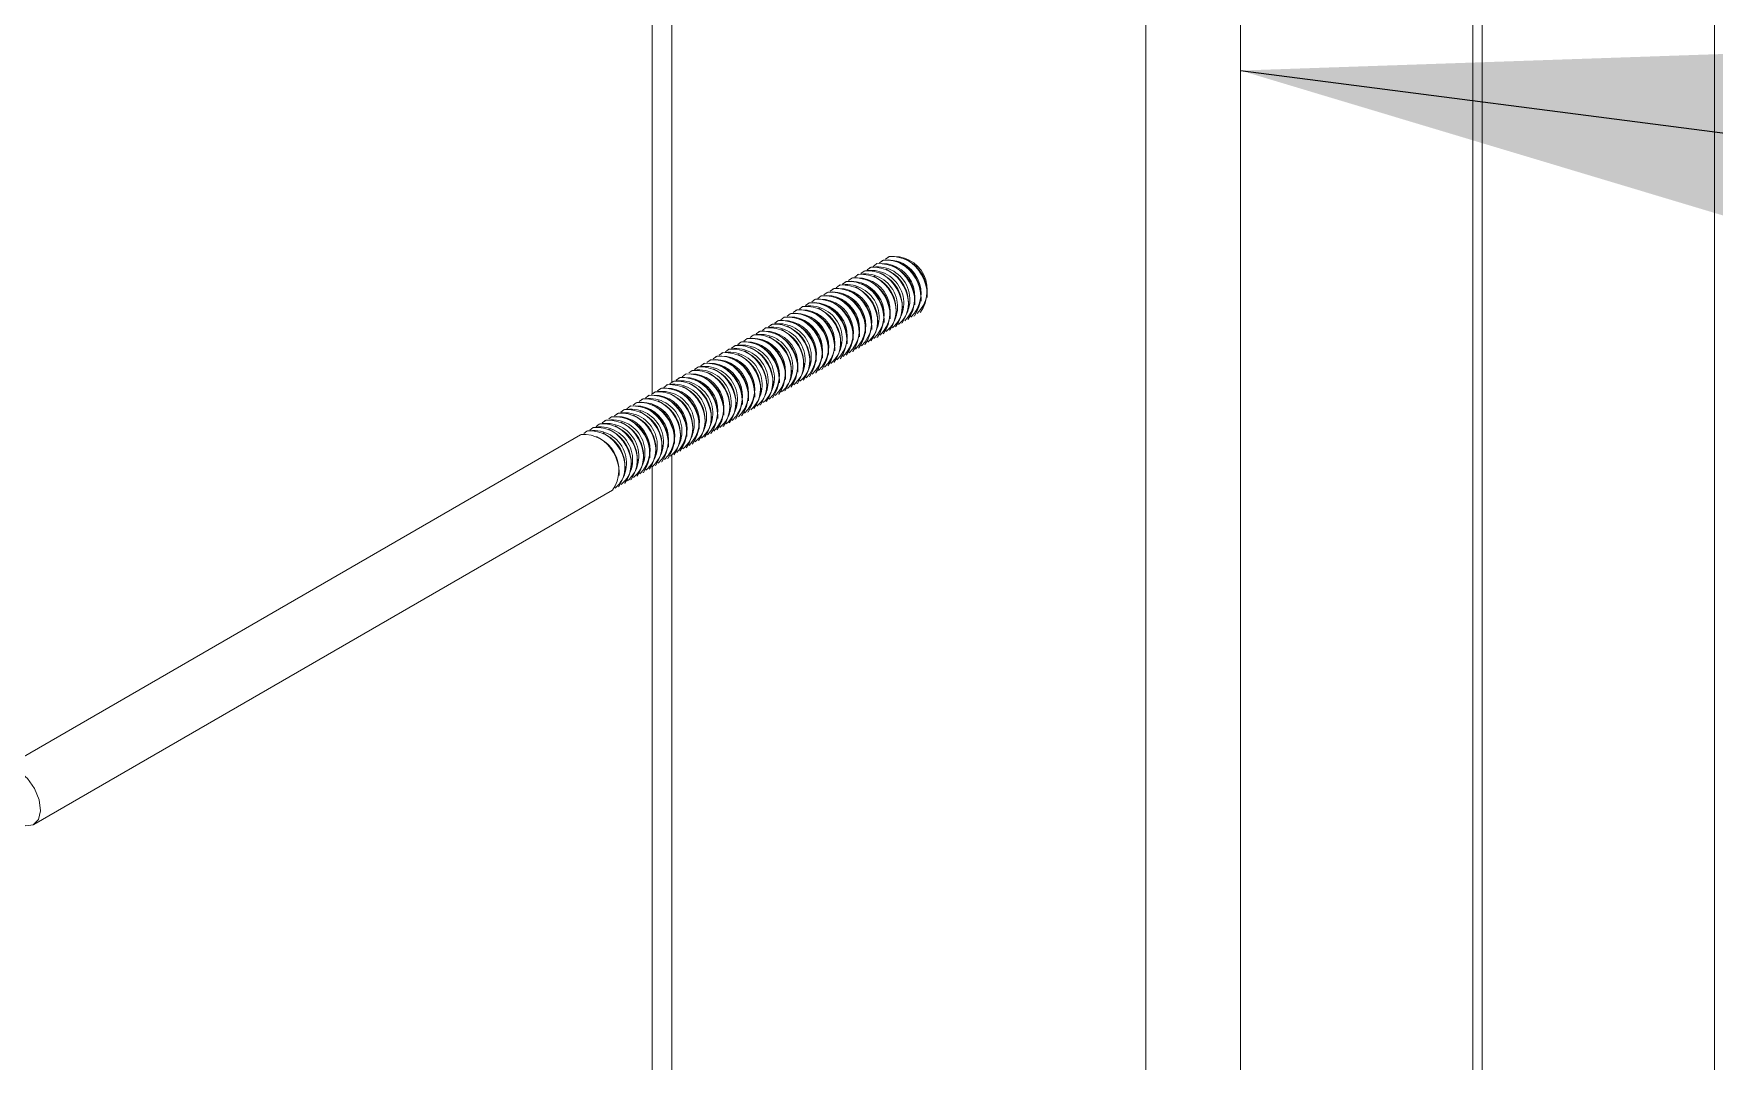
# Model space of a CAD drawing. Header units: inches. Extents: x 0.03 to 2.74, y 0.01 to 1.91.
# Drawn here: x 0.41909 to 0.45074, y 1.18685 to 1.20618 of the extents above; entities that cross this region are included whole.
import ezdxf

# ---------------------------------------------------------------- set-up
doc = ezdxf.new("R2010")
doc.units = ezdxf.units.IN
doc.header["$MEASUREMENT"] = 0
doc.layers.add('SLD-0_0', color=7, linetype='Continuous')
doc.dimstyles.new('SLDDIMSTYLE1', dxfattribs={"dimtxt": 0.18, "dimasz": 0.01083333333333333, "dimexe": 0, "dimexo": 0.0625, "dimgap": 0, "dimtad": 0, "dimtih": 1, "dimtoh": 1, "dimdec": 0, "dimrnd": 1e-09, "dimzin": 0, "dimdsep": 46, "dimtxsty": 'Standard', "dimsah": 1, "dimcen": 0.09, "dimadec": 0, "dimazin": 0, "dimtfac": 0.01083333333333333, "dimtdec": 0, "dimtofl": 0, "dimtmove": 0, "dimatfit": 3, "dimfxl": 1, "dimfrac": 2, "dimtolj": 1, "dimtzin": 0, "dimarcsym": 0})

msp = doc.modelspace()

# ---------------------------------------------------------------- linework, layer by layer
at = {"color": 7, "linetype": 'Continuous', "lineweight": 15}
for p, q in [((0.4507402994412916, 1.064080413434245), (0.4507402994412916, 1.278684088352935)), ((0.4461897182480105, 1.061453418828516), (0.4461897182480104, 1.276057093747207)), ((0.4463681724124529, 1.061556438224819), (0.4463681724124529, 1.27616011314351)), ((0.4400330495747479, 1.05892944361909), (0.4400330495747478, 1.273533118537781)), ((0.4418175912191718, 1.05892944361909), (0.4418175912191718, 1.273533118537781)), ((0.4307407506767582, 1.213738182749522), (0.4307407506767582, 1.199407450248394)), ((0.4351961493452982, 1.201984418918089), (0.4351351649667243, 1.201938675665078)), ((0.4351928036256693, 1.201983043516794), (0.4351838809174473, 1.201977892546979)), ((0.4352050720535202, 1.201989569887904), (0.4351928036256693, 1.201983043516794)), ((0.4346161733108605, 1.201649605880104), (0.4345551751572952, 1.201603847644485)), ((0.4346128275912315, 1.201648230478809), (0.4346039048830095, 1.201643079508994)), ((0.4346250960190824, 1.201654756849919), (0.4346128275912315, 1.201648230478809)), ((0.4347321685177479, 1.201716568487701), (0.434671170364214, 1.201670810252116)), ((0.434728822798119, 1.201715193086406), (0.434719900089897, 1.201710042116591)), ((0.4347410912259699, 1.201721719457516), (0.434728822798119, 1.201715193086406)), ((0.4348481637246356, 1.201783531095298), (0.434787179321437, 1.201737787815506)), ((0.4348448180050067, 1.201782155694003), (0.4348358952967846, 1.201777004724188)), ((0.4348570864328576, 1.201788682065113), (0.4348448180050067, 1.201782155694003)), ((0.4349641589315231, 1.201850493702895), (0.4349031745368006, 1.201804750432321)), ((0.4349608132118941, 1.2018491183016), (0.4349518905036722, 1.201843967331785)), ((0.434973081639745, 1.20185564467271), (0.4349608132118941, 1.2018491183016)), ((0.4350801541384105, 1.201917456310492), (0.4350191559848265, 1.201871698074853)), ((0.4350828757616039, 1.201654489933201), (0.4350293482134172, 1.201685400775157)), ((0.4350768084187818, 1.201916080909197), (0.4350678857105596, 1.201910929939382)), ((0.4350890768466327, 1.201922607280307), (0.4350768084187818, 1.201916080909197)), ((0.4351988709684914, 1.201721452540798), (0.4351453434203049, 1.201752363382754)), ((0.4353148661753788, 1.201788415148395), (0.4352613386271923, 1.201819325990351)), ((0.4354308613822665, 1.201855377755992), (0.43537733383408, 1.201886288597948)), ((0.4355468565891539, 1.201922340363589), (0.4354933290409674, 1.201953251205545)), ((0.4341521924833102, 1.201381755449716), (0.4340911669291966, 1.201335967403134)), ((0.4341488467636814, 1.201380380048421), (0.4341399240554593, 1.201375229078606)), ((0.4341611151915322, 1.201386906419531), (0.4341488467636814, 1.201380380048421)), ((0.4342681876901976, 1.201448718057313), (0.4342071895366686, 1.201402959821734)), ((0.4342648419705689, 1.201447342656018), (0.4342559192623467, 1.201442191686203)), ((0.4342771103984197, 1.201453869027128), (0.4342648419705689, 1.201447342656018)), ((0.4343841828970852, 1.20151568066491), (0.434323184743552, 1.201469922429326)), ((0.4343808371774564, 1.201514305263615), (0.4343719144692343, 1.2015091542938)), ((0.4343931056053073, 1.201520831634725), (0.4343808371774564, 1.201514305263615)), ((0.4345001781039727, 1.201582643272507), (0.4344391936765816, 1.201536899966404)), ((0.4345028997271662, 1.201319676895216), (0.4344493721789797, 1.201350587737172)), ((0.4344968323843439, 1.201581267871212), (0.4344879096761218, 1.201576116901397)), ((0.4345091008121949, 1.201587794242322), (0.4344968323843439, 1.201581267871212)), ((0.4346188949340538, 1.201386639502813), (0.4345653673858672, 1.201417550344769)), ((0.4347348901409412, 1.20145360211041), (0.4346813625927547, 1.201484512952366)), ((0.4348508853478289, 1.201520564718007), (0.4347973577996423, 1.201551475559963)), ((0.4349668805547163, 1.201587527325604), (0.4349133530065296, 1.20161843816756)), ((0.4335722164488723, 1.201046942411731), (0.4335112319563488, 1.201001199034792)), ((0.4335688707292435, 1.201045567010436), (0.4335599480210214, 1.201040416040621)), ((0.4335811391570944, 1.201052093381546), (0.4335688707292435, 1.201045567010436)), ((0.4336882116557598, 1.201113905019328), (0.4336272271713714, 1.201068161651236)), ((0.433684865936131, 1.201112529618033), (0.433675943227909, 1.201107378648218)), ((0.4336971343639819, 1.201119055989143), (0.433684865936131, 1.201112529618033)), ((0.4338042068626473, 1.201180867626925), (0.4337432087092253, 1.201135109391462)), ((0.4338008611430187, 1.20117949222563), (0.4337919384347965, 1.201174341255815)), ((0.4338131295708695, 1.20118601859674), (0.4338008611430187, 1.20117949222563)), ((0.4339202020695347, 1.201247830234522), (0.4338592176013578, 1.201202086884061)), ((0.4339229236927283, 1.200984863857231), (0.4338693961445418, 1.201015774699187)), ((0.4339168563499061, 1.201246454833227), (0.433907933641684, 1.201241303863412)), ((0.433929124777757, 1.201252981204337), (0.4339168563499061, 1.201246454833227)), ((0.4340361972764226, 1.201314792842119), (0.4339751991228425, 1.201269034606484)), ((0.434038918899616, 1.201051826464828), (0.4339853913514293, 1.201082737306784)), ((0.4340328515567937, 1.201313417440824), (0.4340239288485717, 1.201308266471009)), ((0.4340451199846446, 1.201319943811934), (0.4340328515567937, 1.201313417440824)), ((0.4341549141065035, 1.201118789072425), (0.4341013865583169, 1.201149699914381)), ((0.4342709093133912, 1.201185751680022), (0.4342173817652045, 1.201216662521978)), ((0.4343869045202786, 1.201252714287619), (0.4343333769720921, 1.201283625129574)), ((0.4355702183340358, 1.201016378699837), (0.4355702183340358, 1.201078190337619)), ((0.4356862135409232, 1.201083341307434), (0.4356862135409232, 1.201145152945216)), ((0.4358022087478108, 1.201150303915031), (0.4358022087478109, 1.201212115552813)), ((0.4359182039546983, 1.201217266522628), (0.4359182039546983, 1.20127907816041)), ((0.4329922404144345, 1.200712129373746), (0.4329312286414571, 1.200666356321999)), ((0.4329888946948056, 1.200710753972451), (0.4329799719865837, 1.200705603002636)), ((0.4330011631226566, 1.200717280343561), (0.4329888946948056, 1.200710753972451)), ((0.4331082356213221, 1.200779091981343), (0.4330472374676879, 1.200733333745649)), ((0.4331048899016933, 1.200777716580048), (0.4330959671934712, 1.200772565610233)), ((0.4331171583295443, 1.200784242951158), (0.4331048899016933, 1.200777716580048)), ((0.4332242308282096, 1.20084605458894), (0.4331632054043019, 1.200800266684044)), ((0.4332208851085809, 1.200844679187645), (0.4332119624003588, 1.20083952821783)), ((0.4332331535364318, 1.200851205558755), (0.4332208851085809, 1.200844679187645)), ((0.4333402260350971, 1.200913017196537), (0.4332792005948428, 1.200867229273853)), ((0.4333368803154684, 1.200911641795242), (0.4333279576072463, 1.200906490825427)), ((0.4333491487433193, 1.200918168166352), (0.4333368803154684, 1.200911641795242)), ((0.4334562212419847, 1.200979979804134), (0.4333952367415309, 1.20093423641857)), ((0.4334589428651781, 1.200717013426843), (0.4334054153169916, 1.200747924268799)), ((0.433452875522356, 1.200978604402839), (0.4334439528141338, 1.200973453433024)), ((0.4334651439502069, 1.200985130773949), (0.433452875522356, 1.200978604402839)), ((0.4335749380720657, 1.20078397603444), (0.433521410523879, 1.200814886876396)), ((0.4336909332789531, 1.200850938642037), (0.4336374057307667, 1.200881849483992)), ((0.4338069284858407, 1.200917901249634), (0.4337534009376541, 1.20094881209159)), ((0.4349902422995982, 1.200681565661852), (0.4349902422995982, 1.200743377299634)), ((0.4351062375064856, 1.200748528269449), (0.4351062375064856, 1.200810339907231)), ((0.4352222327133732, 1.200815490877046), (0.4352222327133732, 1.200877302514828)), ((0.4353382279202606, 1.200882453484643), (0.4353382279202607, 1.200944265122425)), ((0.435436807996686, 1.200736080610749), (0.4354457307049081, 1.200741231580565)), ((0.4354542231271482, 1.20094941609224), (0.4354542231271482, 1.201011227730022)), ((0.4355528032035736, 1.200803043218347), (0.4355617259117956, 1.200808194188162)), ((0.435668798410461, 1.200870005825943), (0.4356777211186832, 1.200875156795759)), ((0.4357847936173487, 1.20093696843354), (0.4357937163255707, 1.200942119403356)), ((0.4324211870882188, 1.200382467305576), (0.4324089186603679, 1.200375940934466)), ((0.4325282595868841, 1.200444278943358), (0.4324672886103739, 1.200398550264659)), ((0.4325249138672554, 1.200442903542063), (0.4325159911590334, 1.200437752572248)), ((0.4325371822951064, 1.200449429913173), (0.4325249138672554, 1.200442903542063)), ((0.4326442547937717, 1.200511241550955), (0.4325832430449972, 1.20046546852554)), ((0.4326409090741431, 1.20050986614966), (0.4326319863659209, 1.200504715179845)), ((0.4326531775019939, 1.20051639252077), (0.4326409090741431, 1.20050986614966)), ((0.4327602500006594, 1.200578204158552), (0.432699251847311, 1.200532445923169)), ((0.4327569042810305, 1.200576828757257), (0.4327479815728086, 1.200571677787442)), ((0.4327691727088814, 1.200583355128367), (0.4327569042810305, 1.200576828757257)), ((0.4328762452075469, 1.200645166766149), (0.4328152470539228, 1.200599408530466)), ((0.4328789668307404, 1.200382200388858), (0.4328254392825538, 1.200413111230814)), ((0.4328728994879184, 1.200643791364854), (0.4328639767796961, 1.200638640395039)), ((0.4328851679157691, 1.200650317735964), (0.4328728994879184, 1.200643791364854)), ((0.4329949620376278, 1.200449162996455), (0.4329414344894412, 1.20048007383841)), ((0.4331109572445155, 1.200516125604052), (0.4330574296963288, 1.200547036446007)), ((0.433226952451403, 1.200583088211649), (0.4331734249032165, 1.200613999053604)), ((0.4333429476582903, 1.200650050819246), (0.4332894201101038, 1.200680961661202)), ((0.4344102662651603, 1.200346752623867), (0.4344102662651603, 1.200408564261649)), ((0.4345262614720478, 1.200413715231464), (0.4345262614720479, 1.200475526869246)), ((0.4346422566789355, 1.200480677839061), (0.4346422566789355, 1.200542489476843)), ((0.434758251885823, 1.200547640446658), (0.434758251885823, 1.20060945208444)), ((0.4348568319622481, 1.200401267572765), (0.4348657546704703, 1.20040641854258)), ((0.4348742470927106, 1.200614603054255), (0.4348742470927106, 1.200676414692037)), ((0.4349728271691359, 1.200468230180362), (0.4349817498773578, 1.200473381150177)), ((0.4350888223760233, 1.200535192787959), (0.4350977450842455, 1.200540343757774)), ((0.435204817582911, 1.200602155395556), (0.4352137402911329, 1.200607306365371)), ((0.4353208127897984, 1.200669118003153), (0.4353297354980206, 1.200674268972968)), ((0.4319482835524465, 1.200109465905373), (0.4318872718522703, 1.200063692932832)), ((0.4319449378328176, 1.200108090504078), (0.4319360151245956, 1.200102939534263)), ((0.4319572062606685, 1.200114616875188), (0.4319449378328176, 1.200108090504078)), ((0.4320642787593339, 1.20017642851297), (0.4320033077179511, 1.200130699763731)), ((0.4320609330397052, 1.200175053111675), (0.4320520103314831, 1.20016990214186)), ((0.4320732014675561, 1.200181579482785), (0.4320609330397052, 1.200175053111675)), ((0.4321802739662214, 1.200243391120567), (0.4321192758127044, 1.200197632885001)), ((0.4321769282465927, 1.200242015719272), (0.4321680055383706, 1.200236864749457)), ((0.4321891966744437, 1.200248542090382), (0.4321769282465927, 1.200242015719272)), ((0.432296269173109, 1.200310353728164), (0.4322352574489421, 1.200264580729522)), ((0.4322989907963026, 1.200047387350873), (0.432245463248116, 1.200078298192829)), ((0.4322929234534802, 1.200308978326869), (0.4322840007452582, 1.200303827357054)), ((0.4323051918813312, 1.200315504697979), (0.4322929234534802, 1.200308978326869)), ((0.4324122643799966, 1.200377316335761), (0.4323512390696082, 1.200331528554393)), ((0.43241498600319, 1.20011434995847), (0.4323614584550035, 1.200145260800426)), ((0.4324089186603679, 1.200375940934466), (0.4323999959521458, 1.200370789964651)), ((0.4325309812100775, 1.200181312566067), (0.432477453661891, 1.200212223408023)), ((0.4326469764169653, 1.200248275173664), (0.4325934488687785, 1.20027918601562)), ((0.4327629716238527, 1.200315237781261), (0.4327094440756661, 1.200346148623217)), ((0.4338302902307224, 1.200011939585882), (0.4338302902307224, 1.200073751223664)), ((0.43394628543761, 1.200078902193479), (0.43394628543761, 1.200140713831261)), ((0.4340622806444975, 1.200145864801076), (0.4340622806444975, 1.200207676438858)), ((0.4341782758513851, 1.200212827408673), (0.4341782758513851, 1.200274639046455)), ((0.4342768559278104, 1.200066454534779), (0.4342857786360325, 1.200071605504595)), ((0.4342942710582726, 1.20027979001627), (0.4342942710582726, 1.200341601654052)), ((0.4343928511346979, 1.200133417142377), (0.4344017738429201, 1.200138568112192)), ((0.4345088463415854, 1.200200379749973), (0.4345177690498076, 1.200205530719789)), ((0.4346248415484731, 1.200267342357571), (0.4346337642566952, 1.200272493327386)), ((0.4347408367553607, 1.200334304965168), (0.4347497594635829, 1.200339455934983)), ((0.4313683075180088, 1.199774652867388), (0.4313073228716559, 1.199728909323149)), ((0.4313649617983799, 1.199773277466093), (0.4313560390901578, 1.199768126496278)), ((0.4313772302262309, 1.199779803837203), (0.4313649617983799, 1.199773277466093)), ((0.4314843027248963, 1.199841615474985), (0.4314302914626626, 1.199803113098663)), ((0.4314809570052675, 1.19984024007369), (0.4314720342970453, 1.199835089103875)), ((0.4314932254331185, 1.1998467664448), (0.4314809570052675, 1.19984024007369)), ((0.4316002979317838, 1.199908578082582), (0.4315393268256236, 1.199862849262906)), ((0.4315969522121549, 1.199907202681287), (0.4315880295039329, 1.199902051711472)), ((0.4316092206400059, 1.199913729052397), (0.4315969522121549, 1.199907202681287)), ((0.4317162931386714, 1.199975540690179), (0.4316552949854134, 1.199929782454894)), ((0.4317129474190426, 1.199974165288884), (0.4317040247108205, 1.199969014319069)), ((0.4317252158468934, 1.199980691659994), (0.4317129474190426, 1.199974165288884)), ((0.4318322883455589, 1.200042503297776), (0.4317712901920241, 1.19999674506219)), ((0.4318350099687522, 1.199779536920485), (0.4317814824205656, 1.199810447762441)), ((0.4318289426259302, 1.200041127896481), (0.431820019917708, 1.200035976926666)), ((0.431841211053781, 1.200047654267591), (0.4318289426259302, 1.200041127896481)), ((0.4319510051756398, 1.199846499528082), (0.4318974776274531, 1.199877410370038)), ((0.4320670003825273, 1.199913462135679), (0.4320134728343407, 1.199944372977635)), ((0.4321829955894149, 1.199980424743276), (0.4321294680412284, 1.200011335585232)), ((0.4333663094031722, 1.199744089155494), (0.4333663094031722, 1.199805900793276)), ((0.4334823046100598, 1.199811051763091), (0.4334823046100598, 1.199872863400873)), ((0.4335982998169474, 1.199878014370688), (0.4335982998169474, 1.19993982600847)), ((0.4337142950238347, 1.199944976978285), (0.4337142950238347, 1.200006788616067)), ((0.4338128751002602, 1.199798604104392), (0.4338217978084823, 1.199803755074207)), ((0.4339288703071477, 1.199865566711988), (0.4339377930153698, 1.199870717681804)), ((0.4340448655140353, 1.199932529319585), (0.4340537882222574, 1.199937680289401)), ((0.4341608607209228, 1.199999491927183), (0.4341697834291449, 1.200004642896998)), ((0.4307883314835709, 1.199439839829403), (0.4307273198640363, 1.199394066944597)), ((0.4307849857639421, 1.199438464428108), (0.43077606305572, 1.199433313458293)), ((0.430797254191793, 1.199444990799218), (0.4307849857639421, 1.199438464428108)), ((0.4309043266904586, 1.199506802437), (0.4308433015900727, 1.19946101488415)), ((0.4309009809708297, 1.199505427035705), (0.4308920582626076, 1.19950027606589)), ((0.4309132493986805, 1.199511953406815), (0.4309009809708297, 1.199505427035705)), ((0.4310203218973461, 1.199573765044597), (0.4309593237437932, 1.199528006808991)), ((0.4310169761777171, 1.199572389643302), (0.4310080534694951, 1.199567238673487)), ((0.431029244605568, 1.199578916014412), (0.4310169761777171, 1.199572389643302)), ((0.4311363171042335, 1.199640727652194), (0.4310753189507156, 1.199594969416627)), ((0.4311329713846048, 1.199639352250899), (0.4311240486763826, 1.199634201281084)), ((0.4311452398124557, 1.199645878622009), (0.4311329713846048, 1.199639352250899)), ((0.431252312311121, 1.199707690259791), (0.4311913276565174, 1.199661946706578)), ((0.4312550339343143, 1.1994447238825), (0.4312015063861278, 1.199475634724456)), ((0.4312489665914924, 1.199706314858496), (0.4312400438832701, 1.199701163888681)), ((0.4312612350193433, 1.199712841229606), (0.4312489665914924, 1.199706314858496)), ((0.4313710291412018, 1.199511686490097), (0.4313175015930153, 1.199542597332053)), ((0.4314870243480894, 1.199578649097694), (0.4314334967999028, 1.19960955993965)), ((0.431603019554977, 1.199645611705291), (0.4315494920067905, 1.199676522547247)), ((0.4317190147618646, 1.199712574312888), (0.4316654872136781, 1.199743485154844)), ((0.4327863333687344, 1.199409276117509), (0.4327863333687344, 1.199471087755291)), ((0.4329023285756219, 1.199476238725106), (0.4329023285756219, 1.199538050362888)), ((0.4330183237825097, 1.199543201332703), (0.4330183237825097, 1.199605012970485)), ((0.4331343189893971, 1.1996101639403), (0.4331343189893971, 1.199671975578082)), ((0.4332328990658224, 1.199463791066407), (0.4332418217740445, 1.199468942036221)), ((0.4332503141962847, 1.199677126547897), (0.4332503141962847, 1.199738938185679)), ((0.4333488942727101, 1.199530753674003), (0.433357816980932, 1.199535904643819)), ((0.4334648894795975, 1.199597716281601), (0.4334738121878198, 1.199602867251416)), ((0.4335808846864851, 1.199664678889197), (0.433589807394707, 1.199669829859012)), ((0.4336968798933726, 1.199731641496794), (0.4337058026015947, 1.19973679246661)), ((0.4303243506560207, 1.199171989399015), (0.4302633659370337, 1.199126245775781)), ((0.4303210049363919, 1.19917061399772), (0.4303120822281698, 1.199165463027904)), ((0.4303332733642427, 1.19917714036883), (0.4303210049363919, 1.19917061399772)), ((0.4304403458629082, 1.199238952006612), (0.43037937459553, 1.199193223011632)), ((0.4304370001432793, 1.199237576605317), (0.4304280774350574, 1.199232425635502)), ((0.4304492685711301, 1.199244102976427), (0.4304370001432793, 1.199237576605317)), ((0.4305563410697958, 1.199305914614209), (0.4304953294665868, 1.199260141747164)), ((0.4305529953501669, 1.199304539212914), (0.4305440726419449, 1.199299388243099)), ((0.4305652637780178, 1.199311065584024), (0.4305529953501669, 1.199304539212914)), ((0.4306723362766834, 1.199372877221806), (0.4306113515819104, 1.199327133624906)), ((0.4306750578998768, 1.199109910844515), (0.4306215303516901, 1.199140821686471)), ((0.4306689905570546, 1.199371501820511), (0.4306600678488325, 1.199366350850696)), ((0.4306812589849056, 1.199378028191621), (0.4306689905570546, 1.199371501820511)), ((0.4307910531067642, 1.199176873452112), (0.4307375255585776, 1.199207784294068)), ((0.430907048313652, 1.199243836059709), (0.4308535207654653, 1.199274746901665)), ((0.4310230435205392, 1.199310798667306), (0.4309695159723527, 1.199341709509262)), ((0.4311390387274269, 1.199377761274903), (0.4310855111792402, 1.199408672116859)), ((0.4322063573342966, 1.199074463079524), (0.4322063573342966, 1.199136274717306)), ((0.4323223525411841, 1.199141425687121), (0.4323223525411841, 1.199203237324903)), ((0.4324383477480717, 1.199208388294718), (0.4324383477480717, 1.1992701999325)), ((0.4325543429549593, 1.199275350902315), (0.4325543429549593, 1.199337162540097)), ((0.4326529230313846, 1.199128978028422), (0.4326618457396067, 1.199134128998237)), ((0.432670338161847, 1.199342313509912), (0.432670338161847, 1.199404125147694)), ((0.4327689182382721, 1.199195940636018), (0.4327778409464942, 1.199201091605834)), ((0.4328849134451597, 1.199262903243616), (0.4328938361533817, 1.199268054213431)), ((0.4330009086520474, 1.199329865851213), (0.4330098313602693, 1.199335016821027)), ((0.4331169038589348, 1.199396828458809), (0.433125826567157, 1.199401979428625)), ((0.429744374621583, 1.19883717636103), (0.4296833764680824, 1.198791418125481)), ((0.429741028901954, 1.198835800959735), (0.429732106193732, 1.19883064998992)), ((0.4297532973298051, 1.198842327330845), (0.429741028901954, 1.198835800959735)), ((0.4298603698284706, 1.198904138968627), (0.4297993582735609, 1.19885836615413)), ((0.4298570241088417, 1.198902763567332), (0.4298481014006195, 1.198897612597517)), ((0.4298692925366925, 1.198909289938442), (0.4298570241088417, 1.198902763567332)), ((0.4299763650353581, 1.198971101576224), (0.4299223537731246, 1.198932599199902)), ((0.4299730193157291, 1.198969726174929), (0.4299640966075071, 1.198964575205113)), ((0.4299852877435799, 1.198976252546039), (0.4299730193157291, 1.198969726174929)), ((0.4300923602422457, 1.199038064183821), (0.4300313889265828, 1.198992335136337)), ((0.430095081865439, 1.19877509780653), (0.4300415543172524, 1.198806008648486)), ((0.4300890145226168, 1.199036688782526), (0.4300800918143947, 1.199031537812711)), ((0.4301012829504676, 1.199043215153636), (0.4300890145226168, 1.199036688782526)), ((0.4302083554491332, 1.199105026791418), (0.4301473707219026, 1.199059283159218)), ((0.4302110770723265, 1.198842060414127), (0.4301575495241399, 1.198872971256083)), ((0.4302050097295042, 1.199103651390123), (0.4301960870212821, 1.199098500420308)), ((0.4302172781573551, 1.199110177761233), (0.4302050097295042, 1.199103651390123)), ((0.430327072279214, 1.198909023021724), (0.4302735447310273, 1.198939933863679)), ((0.4304430674861015, 1.198975985629321), (0.430389539937915, 1.199006896471276)), ((0.4305590626929892, 1.199042948236918), (0.4305055351448026, 1.199073859078873)), ((0.4316263812998586, 1.198739650041539), (0.4316263812998586, 1.198801461679321)), ((0.4317423765067462, 1.198806612649136), (0.4317423765067462, 1.198868424286918)), ((0.4318583717136338, 1.198873575256733), (0.4318583717136338, 1.198935386894515)), ((0.4319743669205214, 1.19894053786433), (0.4319743669205214, 1.199002349502112)), ((0.4320729469969468, 1.198794164990436), (0.432081869705169, 1.198799315960252)), ((0.432090362127409, 1.199007500471927), (0.432090362127409, 1.199069312109709)), ((0.4321889422038344, 1.198861127598033), (0.4321978649120564, 1.198866278567849)), ((0.4323049374107219, 1.198928090205631), (0.4323138601189442, 1.198933241175446)), ((0.4324209326176094, 1.198995052813227), (0.4324298553258317, 1.199000203783043)), ((0.4325369278244971, 1.199062015420824), (0.4325458505327192, 1.19906716639064)), ((0.4293930432812914, 1.198634913136944), (0.4184984165420831, 1.19234557899264)), ((0.4294053117091423, 1.198641439508054), (0.4293930432812914, 1.198634913136944)), ((0.4295123842078077, 1.198703251145836), (0.4294513593008661, 1.198657463803484)), ((0.429509038488179, 1.198701875744541), (0.4295001157799568, 1.198696724774726)), ((0.42952130691603, 1.198708402115651), (0.429509038488179, 1.198701875744541)), ((0.4296283794146955, 1.198770213753433), (0.4295673678758923, 1.19872444095646)), ((0.4296250336950665, 1.198768838352138), (0.4296161109868445, 1.198763687382323)), ((0.4296373021229174, 1.198775364723248), (0.4296250336950665, 1.198768838352138)), ((0.4297470962447762, 1.198574209983739), (0.4296935686965897, 1.198605120825694)), ((0.4298630914516638, 1.198641172591336), (0.4298095639034771, 1.198672083433292)), ((0.4299790866585513, 1.198708135198933), (0.4299255591103647, 1.198739046040889)), ((0.4311624004723086, 1.198471799611151), (0.4311624004723086, 1.198533611248933)), ((0.4312783956791963, 1.198538762218748), (0.4312783956791963, 1.19860057385653)), ((0.4313943908860836, 1.198605724826345), (0.4313943908860836, 1.198667536464127)), ((0.4315103860929712, 1.198672687433942), (0.4315103860929712, 1.198734499071724)), ((0.4316089661693966, 1.198526314560048), (0.4316178888776185, 1.198531465529863)), ((0.4317249613762841, 1.198593277167645), (0.4317338840845062, 1.19859842813746)), ((0.4318409565831716, 1.198660239775242), (0.4318498792913938, 1.198665390745058)), ((0.4319569517900593, 1.198727202382839), (0.4319658744982814, 1.198732353352655)), ((0.4305824244378708, 1.198136986573166), (0.4305824244378708, 1.198198798210948)), ((0.4306984196447582, 1.198203949180763), (0.4306984196447582, 1.198265760818545)), ((0.4308144148516459, 1.19827091178836), (0.4308144148516459, 1.198332723426142)), ((0.4309304100585336, 1.198337874395957), (0.4309304100585336, 1.198399686033739)), ((0.4310289901349589, 1.198191501522063), (0.4310379128431808, 1.198196652491879)), ((0.4310464052654212, 1.198404837003554), (0.4310464052654212, 1.198466648641336)), ((0.4311449853418464, 1.198258464129661), (0.4311539080500685, 1.198263615099475)), ((0.431260980548734, 1.198325426737257), (0.4312699032569561, 1.198330577707073)), ((0.4313769757556215, 1.198392389344854), (0.4313858984638436, 1.198397540314669)), ((0.431492970962509, 1.198459351952451), (0.4315018936707311, 1.198464502922266)), ((0.4301184436103205, 1.197869136142778), (0.4301184436103205, 1.19793094778056)), ((0.4302344388172083, 1.197936098750375), (0.4302344388172082, 1.197997910388157)), ((0.4303504340240957, 1.198003061357972), (0.4303504340240957, 1.198064872995754)), ((0.4304490141005211, 1.197856688484078), (0.4304579368087432, 1.197861839453894)), ((0.4304664292309834, 1.198070023965569), (0.4304664292309834, 1.198131835603351)), ((0.4305650093074085, 1.197923651091675), (0.4305739320156307, 1.19792880206149)), ((0.4306810045142962, 1.197990613699272), (0.4306899272225183, 1.197995764669088)), ((0.4307407506767582, 1.198035474828642), (0.4307407506767582, 1.183704742327514)), ((0.4307969997211837, 1.198057576306869), (0.4308059224294057, 1.198062727276685)), ((0.4309129949280712, 1.198124538914466), (0.4309219176362933, 1.198129689884281)), ((0.4190993292419845, 1.191304654879202), (0.4299939559811929, 1.197593989023505)), ((0.4301010284798583, 1.197655800661287), (0.4301099511880804, 1.197660951631102)), ((0.430217023686746, 1.197722763268884), (0.4302259463949679, 1.197727914238699)), ((0.4303330188936335, 1.197789725876481), (0.4303419416018556, 1.197794876846296))]:
    msp.add_line(p, q, dxfattribs=at)
at = {"color": 8, "linetype": 'Continuous', "lineweight": 15}
for p, q in [((0.4311103413526282, 1.199625530951257), (0.4311103413526282, 1.213945329558494)), ((0.4311103413526282, 1.183922823030377), (0.4311103413526282, 1.198242621637614))]:
    msp.add_line(p, q, dxfattribs=at)
at = {"color": 7, "linetype": 'Continuous', "lineweight": 15, "flags": 128}
msp.add_lwpolyline([(0.4183745853171784, 1.192042788809611), (0.4183742708102541, 1.19208991491263), (0.418413113721711, 1.192253628650206), (0.4185106849699339, 1.19235210536375), (0.4186521302168666, 1.19237035286632), (0.4188159157058678, 1.192305593141062), (0.4189771065809563, 1.192167685269099), (0.4191111629925986, 1.191977624473799), (0.4191976760673468, 1.191764345788342), (0.4192234749738135, 1.191560318959212), (0.4191846320623565, 1.191396605221636), (0.4190870608141336, 1.191298128508092), (0.418945615567201, 1.191279881005523), (0.4187818300781997, 1.191344640730781), (0.4187751937837775, 1.191348839400652)], dxfattribs=at)
at = {"color": 7, "linetype": 'Continuous', "lineweight": 15}
for centre, radius, start, end in [((0.4352943923366009, 1.201366679071762), 0.0006255031599284196, 313.691012608825, 99.03642497233352), ((0.4352443726061276, 1.201322528091251), 0.0006681985422893438, 325.2982331815081, 93.37183624836703), ((0.434744197039757, 1.201046631304208), 0.0006164157804093656, 310.7385114892419, 101.9870464717317), ((0.4346643965716897, 1.200987715053266), 0.000668198542289562, 325.2982331814952, 93.37183624836115), ((0.4348601922466278, 1.201113593911785), 0.000616415780425659, 310.7385114953329, 101.9870464698282), ((0.4347803917785773, 1.201054677660863), 0.0006681985422896553, 325.2982331814822, 93.37183624836703), ((0.4349761799660299, 1.201180547336922), 0.0006164232076469915, 310.7412457768759, 101.9861884292444), ((0.4348963869854651, 1.20112164026846), 0.0006681985422894271, 325.2982331814687, 93.37183624838129), ((0.4350624019323456, 1.201232753868457), 0.0006255031496824599, 313.691009363254, 99.03642600455827), ((0.4350123821923523, 1.201188602876057), 0.0006681985422898274, 325.2982331814692, 93.3718362483634), ((0.4351784052140101, 1.201299726560582), 0.000625494458632737, 313.6882563915257, 99.03730156679065), ((0.4346711743739384, 1.200988001543942), 0.0007833931360582781, 1.698964941735243, 58.29565852554778), ((0.43512837739924, 1.201255565483654), 0.0006681985422894376, 325.2982331814925, 93.37183624836227), ((0.4347871695808276, 1.20105496415154), 0.0007833931360566916, 1.698964941657449, 58.29565852561727), ((0.4349031647877146, 1.201121926759136), 0.0007833931360571487, 1.698964941688952, 58.29565852559816), ((0.4350191599946004, 1.201188889366732), 0.0007833931360589505, 1.698964941750031, 58.29565852553031), ((0.4351351552014889, 1.20125585197433), 0.000783393136057821, 1.69896494170374, 58.29565852557033), ((0.4342504596416802, 1.20076404578604), 0.0006254771482738811, 313.6827731893236, 99.03904553064964), ((0.4342004157441394, 1.200719864622877), 0.0006681985422899989, 325.2982331815373, 93.37183624834941), ((0.4343962114190748, 1.200845743481393), 0.0006164157804284785, 310.7385114963329, 101.9870464695166), ((0.4343164109510269, 1.200786827230475), 0.0006681985422896658, 325.298233181506, 93.37183624835278), ((0.4344824339726543, 1.200897950914962), 0.0006254944586654901, 313.6882564018663, 99.03730156347734), ((0.4344324061579145, 1.200853789838072), 0.0006681985422895745, 325.2982331815006, 93.37183624835166), ((0.4345984211240542, 1.200964903462121), 0.0006255031289534401, 313.6910027972404, 99.03642809281662), ((0.4345484013648023, 1.200920752445669), 0.000668198542289564, 325.2982331814767, 93.37183624837654), ((0.4342071935463895, 1.200720151113554), 0.0007833931360572523, 1.698964941705305, 58.29565852560324), ((0.4343231887532777, 1.200787113721151), 0.0007833931360566258, 1.698964941690637, 58.29565852564652), ((0.4344391839601694, 1.200854076328751), 0.0007833931360522584, 1.698964941520984, 58.2956585257928), ((0.4345551791670506, 1.200921038936345), 0.0007833931360586731, 1.698964941750633, 58.29565852553904), ((0.4337002327391266, 1.200443958713275), 0.0006164231591806259, 310.7412279343224, 101.9861940283547), ((0.4336204397097017, 1.200385051584893), 0.0006681985422893404, 325.2982331815081, 93.37183624836227), ((0.4337864547094423, 1.200496165250906), 0.000625503092787976, 313.6909913414855, 99.03643173617884), ((0.4337364349165894, 1.200452014192489), 0.0006681985422893471, 325.2982331815183, 93.37183624837178), ((0.4339024579381506, 1.200563137876895), 0.0006254944587362821, 313.6882564243202, 99.03730155634949), ((0.4338524301234768, 1.200518976800087), 0.0006681985422897838, 325.2982331815319, 93.37183624836003), ((0.4340184451136595, 1.200630090454163), 0.0006255031030749747, 313.6909945999922, 99.03643069983725), ((0.4339684253303643, 1.200585939407683), 0.000668198542289787, 325.2982331815292, 93.37183624836479), ((0.4341344483520194, 1.200697063092206), 0.0006254944586355749, 313.6882563924311, 99.03730156648982), ((0.4336272175119492, 1.200385338075568), 0.0007833931360596296, 1.698964941781052, 58.29565852548195), ((0.4340844205372519, 1.200652902015281), 0.000668198542289562, 325.2982331815162, 93.37183624836115), ((0.4337432127188436, 1.200452300683169), 0.000783393136052755, 1.698964941536013, 58.2956585257737), ((0.4338592079257257, 1.200519263290762), 0.0007833931360582847, 1.698964941751476, 58.29565852554778), ((0.4339752031326137, 1.20058622589836), 0.0007833931360578407, 1.698964941752438, 58.29565852557378), ((0.434091198339503, 1.200653188505957), 0.0007833931360560438, 1.698964941675247, 58.29565852565363), ((0.4331202715598609, 1.200109163893557), 0.0006164084234485801, 310.7358030995479, 101.9878964065407), ((0.4330404636752639, 1.200050238546908), 0.0006681985422895654, 325.2982331814767, 93.37183624836591), ((0.4332064866969499, 1.200161362231469), 0.0006254944586023022, 313.6882563818199, 99.03730156985789), ((0.4331564588821517, 1.200117201154505), 0.0006681985422894271, 325.2982331814687, 93.37183624836703), ((0.4333224979097998, 1.20022834482937), 0.0006254772309146658, 313.6827993664517, 99.03903720463306), ((0.4332724540890392, 1.200184163762102), 0.0006681985422893008, 325.2982331814843, 93.37183624837766), ((0.4334384931263264, 1.200295307449005), 0.0006254772205401142, 313.6827960801463, 99.0390382498974), ((0.4333884492959267, 1.200251126369699), 0.0006681985422893438, 325.2982331815054, 93.37183624836703), ((0.4335544643051381, 1.20036224004754), 0.0006255030825945791, 313.6909881125324, 99.03643276310943), ((0.4330472414775129, 1.200050525037584), 0.0007833931360579875, 1.698964941703379, 58.29565852555652), ((0.4335044445028142, 1.200318088977296), 0.000668198542289562, 325.2982331814925, 93.37183624836115), ((0.433163236684401, 1.200117487645181), 0.0007833931360578052, 1.698964941720816, 58.29565852559959), ((0.4332792318912894, 1.200184450252779), 0.0007833931360565252, 1.69896494165781, 58.29565852562762), ((0.4333952270981711, 1.200251412860372), 0.0007833931360624796, 1.698964941888663, 58.29565852538605), ((0.4335112223050631, 1.200318375467972), 0.0007833931360580677, 1.698964941719732, 58.29565852556851), ((0.4325105313946473, 1.199759606492586), 0.0006254773029644084, 313.6828221886743, 99.03902994569616), ((0.4324604876408262, 1.199715425508922), 0.000668198542289787, 325.2982331815238, 93.37183624836479), ((0.4326264947145028, 1.199826529276324), 0.0006255116237289608, 313.6936936026935, 99.03557232542899), ((0.4325764828477134, 1.199782388116519), 0.0006681985422897675, 325.2982331815297, 93.3718362483363), ((0.4327722859259568, 1.199908276054527), 0.0006164084365834217, 310.7358079350016, 101.9878948890697), ((0.4326924780546011, 1.199849350724117), 0.0006681985422896658, 325.298233181506, 93.37183624835166), ((0.4328585010761202, 1.199960474408469), 0.0006254944587820214, 313.6882564387768, 99.03730155173425), ((0.4328084732614887, 1.199916313331714), 0.000668198542289562, 325.2982331814952, 93.37183624836115), ((0.4330042689364759, 1.200042192190293), 0.0006164157803772883, 310.7385114774812, 101.987046475438), ((0.4324672654430756, 1.199715711999599), 0.0007833931360576746, 1.698964941736687, 58.29565852558414), ((0.4329244684683766, 1.199983275939311), 0.000668198542289564, 325.2982331814767, 93.37183624837654), ((0.4325832606499626, 1.199782674607196), 0.0007833931360581117, 1.698964941735604, 58.29565852556504), ((0.432699255856855, 1.199849637214795), 0.0007833931360533503, 1.698964941567516, 58.29565852575622), ((0.4328152510637382, 1.19991659982239), 0.0007833931360575437, 1.698964941704342, 58.29565852557562), ((0.4329312462706275, 1.199983562429988), 0.000783393136055898, 1.698964941659616, 58.29565852567089), ((0.4320465425784379, 1.199491746084838), 0.0006254859014155826, 313.6855458180088, 99.03816366822569), ((0.4319965068132758, 1.199447575078534), 0.0006681985422897838, 325.2982331815319, 93.37183624836003), ((0.4321922877264061, 1.199573435833812), 0.0006164304232995503, 310.743902196056, 101.9853548412807), ((0.4321125020201633, 1.199514537686131), 0.0006681985422897773, 325.2982331815373, 93.37183624835053), ((0.4323082976950916, 1.199640416544639), 0.0006164157804352271, 310.7385114988639, 101.9870464687177), ((0.4322284972270509, 1.199581500293729), 0.0006681985422895555, 325.2982331815162, 93.37183624835166), ((0.4324243002918325, 1.199707388215226), 0.0006164084499371293, 310.7358128510162, 101.9878933463497), ((0.4323444924339385, 1.199648462901326), 0.0006681985422894376, 325.2982331814925, 93.37183624836227), ((0.4320032846155265, 1.199447861569211), 0.0007833931360566549, 1.698964941690517, 58.29565852564307), ((0.4321192798224178, 1.199514824176811), 0.0007833931360527529, 1.698964941552727, 58.29565852579605), ((0.4322352750293021, 1.199581786784406), 0.0007833931360560193, 1.698964941642661, 58.29565852563656), ((0.4323512702361869, 1.199648749392001), 0.0007833931360587956, 1.698964941766745, 58.29565852554412), ((0.4314665506671699, 1.199156913218207), 0.000625502990022829, 313.690958789509, 99.03644208893697), ((0.4314165307788384, 1.19911276204055), 0.0006681985422893502, 325.2982331815027, 93.37183624837654), ((0.431612545077228, 1.199238909132318), 0.0006161988611012416, 310.6586656163752, 102.0121114014098), ((0.4315325259857258, 1.199179724648147), 0.0006681985422893404, 325.2982331815081, 93.37183624836227), ((0.431728306934284, 1.19930558544687), 0.0006164303881575588, 310.7438892585753, 101.985358901035), ((0.4316485211926135, 1.199246687255743), 0.0006681985422893568, 325.2982331814945, 93.37183624838605), ((0.4318145442140787, 1.199357810940029), 0.0006254944588395831, 313.6882564570919, 99.03730154594167), ((0.4317645163995009, 1.199313649863341), 0.0006681985422894025, 325.2982331815135, 93.37183624837766), ((0.431930539421129, 1.199424773547829), 0.000625494458664272, 313.6882564014824, 99.03730156358692), ((0.4314233085810883, 1.199113048531226), 0.0007833931360567471, 1.698964941657329, 58.29565852561036), ((0.4318805116063883, 1.199380612470937), 0.000668198542289413, 325.2982331815373, 93.37183624836227), ((0.4315393037879751, 1.199180011138823), 0.0007833931360574261, 1.69896494168835, 58.29565852557398), ((0.4316552989948625, 1.19924697374642), 0.0007833931360575437, 1.698964941704342, 58.29565852556708), ((0.4317712942017513, 1.199313936354018), 0.0007833931360567133, 1.698964941690276, 58.29565852563616), ((0.4318872894086378, 1.199380898961614), 0.0007833931360576612, 1.698964941720334, 58.29565852557562), ((0.4309163625450536, 1.198836874246264), 0.0006164085067188288, 310.7358337544381, 101.987886786448), ((0.4308365547444002, 1.198777949002565), 0.0006681985422896202, 325.2982331815033, 93.37183624835642), ((0.4310025935812779, 1.198889092439166), 0.00062547743624818, 313.682864407371, 99.03901651742763), ((0.4309525499512877, 1.198844911610162), 0.0006681985422897466, 325.2982331814876, 93.37183624835642), ((0.4311483456262359, 1.198970790468693), 0.0006164157804158945, 310.7385114916542, 101.9870464709623), ((0.4310685451581754, 1.198911874217758), 0.0006681985422895654, 325.2982331814925, 93.37183624836591), ((0.4312643408331042, 1.199037753076266), 0.0006164157804349164, 310.7385114987101, 101.9870464687674), ((0.4311845403650632, 1.198978836825356), 0.0006681985422895536, 325.298233181453, 93.37183624837766), ((0.431350555465146, 1.199089950616684), 0.0006255029847876647, 313.6909571313143, 99.03644261631969), ((0.4308433325466495, 1.198778235493241), 0.0007833931360577037, 1.698964941704342, 58.29565852558069), ((0.4313005355719507, 1.199045799432953), 0.0006681985422894271, 325.2982331814687, 93.37183624837654), ((0.4309593277535382, 1.198845198100839), 0.0007833931360565317, 1.698964941674043, 58.29565852562762), ((0.4310753229604236, 1.198912160708435), 0.0007833931360587221, 1.69896494173428, 58.29565852553559), ((0.4311913181673122, 1.198979123316032), 0.0007833931360577101, 1.698964941703981, 58.29565852558069), ((0.4313073133742006, 1.199046085923629), 0.0007833931360568591, 1.698964941673441, 58.29565852561888), ((0.4303363718677642, 1.198502043250397), 0.0006164230318379841, 310.7411810537331, 101.9862087396849), ((0.4304225938479997, 1.198554249803308), 0.0006255029439368489, 313.6909441914293, 99.03644673168716), ((0.4303725739168499, 1.198510098572177), 0.0006681985422896658, 325.298233181506, 93.37183624835166), ((0.4305385811619777, 1.198621202553695), 0.0006255114391941686, 313.6936351494763, 99.03559091528835), ((0.4304885691237374, 1.198577061179773), 0.0006681985422895654, 325.2982331815217, 93.37183624836591), ((0.4306843721223482, 1.198702949020117), 0.0006164085155774531, 310.7358370156772, 101.9878857630118), ((0.4306045643306251, 1.198644023787371), 0.0006681985422896658, 325.298233181506, 93.37183624835166), ((0.4307705794543884, 1.198755137608273), 0.0006255029593002906, 313.6909490579147, 99.0364451839532), ((0.4307205595375126, 1.198710986394968), 0.0006681985422897115, 325.2982331815087, 93.37183624833742), ((0.430379351719101, 1.198510385062854), 0.0007833931360560747, 1.698964941642541, 58.29565852563818), ((0.4304953469259921, 1.198577347670453), 0.0007833931360526439, 1.698964941536254, 58.29565852578061), ((0.4306113421328746, 1.198644310278047), 0.0007833931360576163, 1.698964941720575, 58.29565852559106), ((0.4307273373397621, 1.198711272885644), 0.0007833931360575503, 1.698964941720575, 58.29565852557562), ((0.4298723983504447, 1.198234201785091), 0.0006164157804438589, 310.7385115020408, 101.9870464677347), ((0.4297925978824123, 1.198175285534192), 0.0006681985422896553, 325.2982331814822, 93.37183624835754), ((0.4299884008546005, 1.19830117334213), 0.0006164085417876162, 310.7358466646772, 101.9878827349652), ((0.4299085930892998, 1.198242248141788), 0.0006681985422897838, 325.2982331815373, 93.37183624836003), ((0.4300748517586738, 1.198353666211092), 0.0006252408054376033, 313.607911794587, 99.06286522316813), ((0.4300245882961874, 1.198309210749385), 0.0006681985422894025, 325.2982331815135, 93.37183624838129), ((0.4302203693593269, 1.198435071688622), 0.0006164302745015776, 310.7438474163058, 101.9853720310581), ((0.4301405835030746, 1.198376173356982), 0.0006681985422899891, 325.2982331815509, 93.37183624833517), ((0.4297993756846618, 1.198175572024868), 0.000783393136057537, 1.698964941688109, 58.29565852557562), ((0.4302565787099623, 1.198443135964579), 0.0006681985422897773, 325.2982331815373, 93.37183624835053), ((0.4299153708915494, 1.198242534632465), 0.0007833931360573217, 1.698964941704823, 58.29565852558089), ((0.430031366098437, 1.198309497240061), 0.0007833931360575579, 1.698964941753281, 58.29565852559796), ((0.4301473613053238, 1.198376459847658), 0.0007833931360582847, 1.698964941751476, 58.29565852555468), ((0.430263356512213, 1.198443422455256), 0.0007833931360567133, 1.698964941690156, 58.29565852563616), ((0.4294446122617494, 1.1979743977114), 0.0006681985422896307, 325.2982331815271, 93.37183624834215), ((0.4296404225048285, 1.198100294436686), 0.0006164013291783642, 310.7331914408978, 101.9887160037884), ((0.4295606074686372, 1.198041360318997), 0.000668198542289564, 325.2982331814767, 93.37183624835754), ((0.4297564104320145, 1.19816724811613), 0.000616408550528078, 310.7358498823295, 101.987881725205), ((0.4296766026755247, 1.198108322926595), 0.0006681985422894832, 325.2982331814952, 93.37183624836227), ((0.42933539485711, 1.197907721594479), 0.0007833931360590614, 1.69896494174979, 58.29565852551649), ((0.4294513900639951, 1.197974684202075), 0.0007833931360616057, 1.69896494184177, 58.2956585254277), ((0.4295673852708852, 1.198041646809673), 0.000783393136059006, 1.698964941749911, 58.29565852552685), ((0.4296833804777732, 1.19810860941727), 0.0007833931360586666, 1.6989649417344, 58.29565852553904)]:
    msp.add_arc(centre, radius, start, end, dxfattribs=at)

# ---------------------------------------------------------------- leaders
at = {"layer": 'SLD-0_0'}
msp.add_leader([(0.4418175912191717, 1.205488950112863), (0.5061845687001071, 1.197159844846693)], dimstyle='SLDDIMSTYLE1', override={"dimscale": 1, "dimgap": 0, "dimtad": 0, "dimclrd": 0}, dxfattribs=at)

doc.saveas('drawing.dxf')
